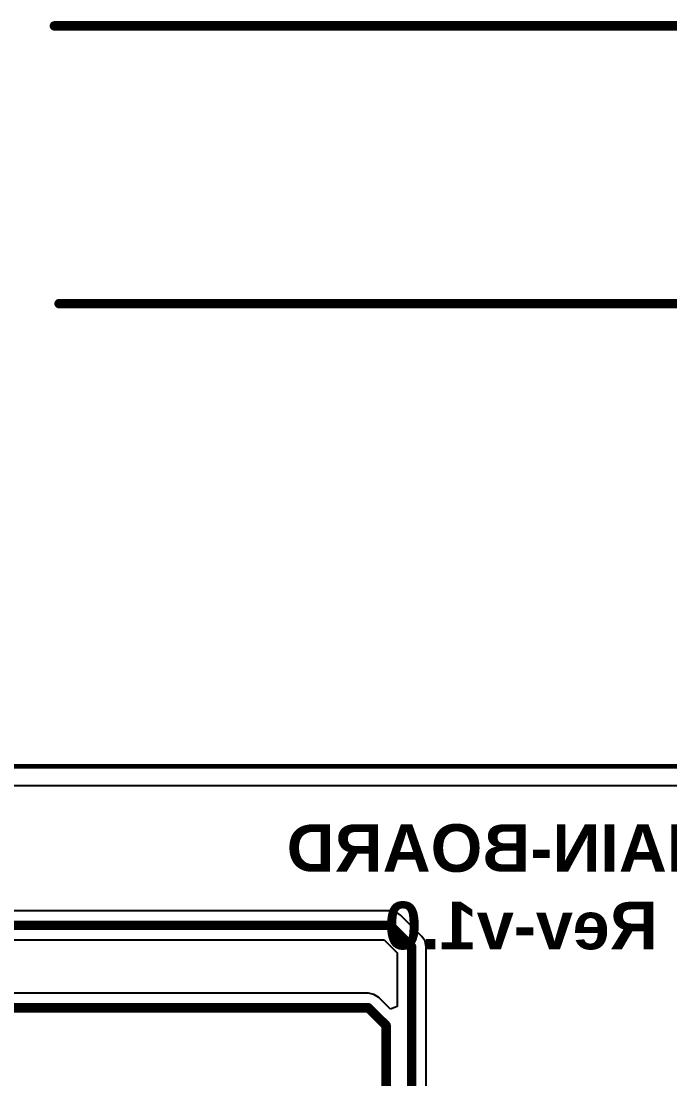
# Model space of a CAD drawing. Header units: inches. Extents: x -6 to 385, y -2 to 98.
# Drawn here: x 43.74 to 61.06, y 36.65 to 64.9 of the extents above; entities that cross this region are included whole.
import ezdxf

# ---------------------------------------------------------------- set-up
doc = ezdxf.new("R2010")
doc.units = ezdxf.units.IN
for name, color, linetype in [('Board outline', 216, 'Continuous'), ('Bottom Layer', 5, 'Continuous'), ('Bottom Overlay', 54, 'Continuous'), ('Dimensions', 6, 'Continuous'), ('Layer 1', 16, 'Continuous'), ('Layer 2', 76, 'Continuous'), ('Top Layer', 1, 'Continuous')]:
    doc.layers.add(name, color=color, linetype=linetype)
doc.styles.add('Arial_Bold', font='', dxfattribs={"height": 0.2})
doc.styles.get('Arial_Bold').set_extended_font_data('Arial', bold=True)

msp = doc.modelspace()

# ---------------------------------------------------------------- linework, layer by layer
at = {"layer": 'Board outline'}
msp.add_lwpolyline([(0, 45, 0.127, 0.127, 0), (79.597, 45, 0.127, 0.127, 0)], format="xyseb", dxfattribs=at)
at = {"layer": 'Bottom Layer'}
msp.add_line((31.125, 44.482), (66.692, 44.482), dxfattribs=at)
at = {"layer": 'Dimensions'}
for points in [[(44.624, 64.77, 0.254, 0.254, 0), (85.516, 64.77, 0.254, 0.254, 0)], [(44.75, 57.353, 0.254, 0.254, 0), (79.597, 57.353, 0.254, 0.254, 0)]]:
    msp.add_lwpolyline(points, format="xyseb", dxfattribs=at)
for points in [[(44.561, 64.77, 0.127, 0.127, 1), (44.688, 64.77, 0.127, 0.127, 1)], [(44.686, 57.353, 0.127, 0.127, 1), (44.813, 57.353, 0.127, 0.127, 1)]]:
    msp.add_lwpolyline(points, format="xyseb", close=True, dxfattribs=at)
at = {"layer": 'Layer 1'}
msp.add_line((31.125, 44.482), (79.294, 44.482), dxfattribs=at)
at = {"layer": 'Layer 2'}
msp.add_line((31.125, 44.482), (69.034, 44.482), dxfattribs=at)
at = {"layer": 'Top Layer'}
for p, q in [((33.5, 44.482), (66.692, 44.482)), ((53.59, 41.138), (33.492, 41.138)), ((53.739, 41.108), (53.59, 41.138)), ((53.865, 41.024), (53.739, 41.108)), ((54.437, 40.452), (53.865, 41.024)), ((54.521, 40.326), (54.437, 40.452)), ((23.4, 40.361), (53.429, 40.361)), ((53.429, 40.361), (53.773, 40.017)), ((54.55, 40.178), (54.521, 40.326)), ((54.55, 25.693), (54.55, 40.178)), ((53.773, 40.017), (53.773, 38.584)), ((53.007, 38.938), (23.4, 38.938)), ((53.156, 38.908), (53.007, 38.938)), ((53.282, 38.824), (53.156, 38.908)), ((53.596, 38.51), (53.282, 38.824)), ((53.773, 38.584), (53.596, 38.51))]:
    msp.add_line(p, q, dxfattribs=at)
for points in [[(22.446, 40.749, 0.254, 0.254, 0), (53.59, 40.749, 0.254, 0.254, 0)], [(53.59, 40.749, 0.254, 0.254, 0), (54.162, 40.178, 0.254, 0.254, 0)], [(54.162, 25.298, 0.254, 0.254, 0), (54.162, 40.178, 0.254, 0.254, 0)], [(22.446, 38.549, 0.254, 0.254, 0), (53.007, 38.549, 0.254, 0.254, 0)], [(53.007, 38.549, 0.254, 0.254, 0), (53.481, 38.075, 0.254, 0.254, 0)], [(53.481, 18.124, 0.254, 0.254, 0), (53.481, 38.075, 0.254, 0.254, 0)]]:
    msp.add_lwpolyline(points, format="xyseb", dxfattribs=at)
for points in [[(53.527, 40.749, 0.127, 0.127, 1), (53.654, 40.749, 0.127, 0.127, 1)], [(53.527, 40.749, 0.127, 0.127, 1), (53.654, 40.749, 0.127, 0.127, 1)], [(54.098, 40.178, 0.127, 0.127, 1), (54.225, 40.178, 0.127, 0.127, 1)], [(54.098, 40.178, 0.127, 0.127, 1), (54.225, 40.178, 0.127, 0.127, 1)], [(52.943, 38.549, 0.127, 0.127, 1), (53.07, 38.549, 0.127, 0.127, 1)], [(52.943, 38.549, 0.127, 0.127, 1), (53.07, 38.549, 0.127, 0.127, 1)], [(53.417, 38.075, 0.127, 0.127, 1), (53.544, 38.075, 0.127, 0.127, 1)], [(53.417, 38.075, 0.127, 0.127, 1), (53.544, 38.075, 0.127, 0.127, 1)]]:
    msp.add_lwpolyline(points, format="xyseb", close=True, dxfattribs=at)

# ---------------------------------------------------------------- texts
at = {"layer": 'Bottom Overlay', "style": 'Arial_Bold', "text_generation_flag": 2}
for s, p in [('MAIN-BOARD', (62.452, 42.181)), ('Rev-v1.0', (60.732, 40.111))]:
    msp.add_text(s, height=1.27, dxfattribs=at).set_placement(p)

doc.saveas('drawing.dxf')
